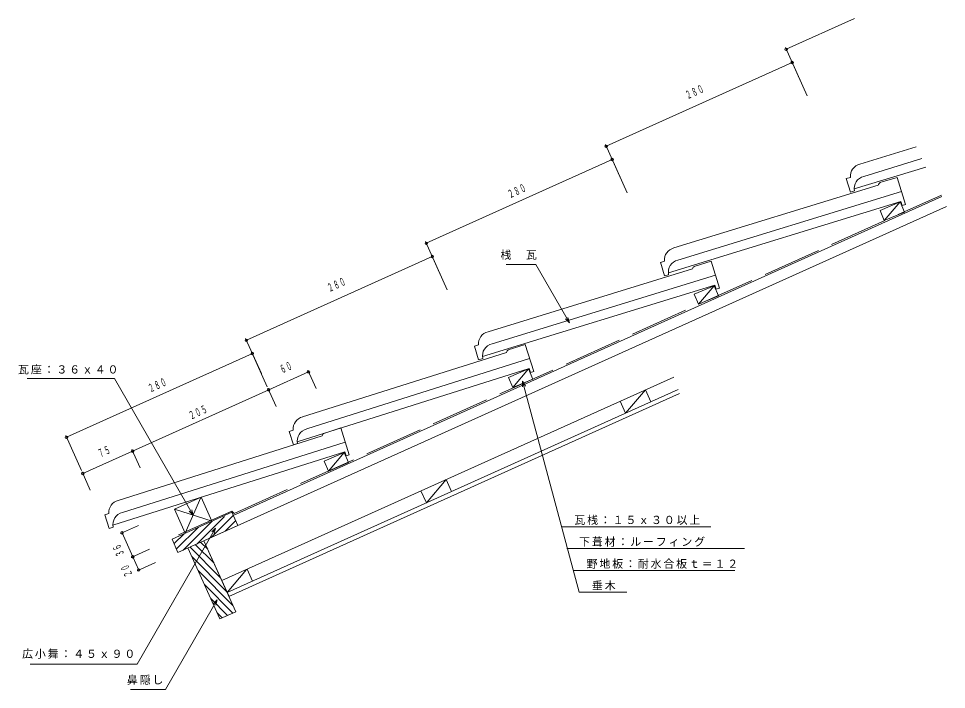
# Model space of a CAD drawing. Units: millimetres, scale not verified. Extents: x -643 to 631, y -460 to 460.
import ezdxf

# ---------------------------------------------------------------- set-up
doc = ezdxf.new("R2010")
doc.units = ezdxf.units.MM
doc.header["$LTSCALE"] = 10
doc.linetypes.add('USER2', pattern=[10, 8, -2])
doc.layers.add('0-0_1', color=7, linetype='Continuous', lineweight=18)
doc.styles.add('ＭＳ ゴシック', font='')
doc.styles.get('ＭＳ ゴシック').set_extended_font_data('MS Gothic')

msp = doc.modelspace()

# ---------------------------------------------------------------- linework, layer by layer
at = {"layer": '0-0_1'}
for p, q in [((411.26, 418.29), (504.94, 460.44)), ((410.23, 420.57), (431.77, 372.69)), ((164.13, 285.15), (419.46, 400.05)), ((418.44, 402.33), (439.98, 354.45)), ((163.1, 287.43), (184.64, 239.55)), ((171.31, 269.19), (192.85, 221.31)), ((-83.01, 152.01), (172.33, 266.91)), ((-348.2, -221.72), (625.28, 216.34)), ((567.86, 208.74), (545.99, 183.31)), ((-388.55, -256.33), (631.43, 202.66)), ((-84.03, 154.29), (-62.49, 106.41)), ((-330.14, 18.87), (-74.8, 133.77)), ((-75.82, 136.05), (-54.28, 88.17)), ((312.54, 93.79), (290.67, 68.36)), ((-331.16, 21.15), (-309.62, -26.73)), ((-577.27, -114.27), (-321.93, 0.63)), ((-322.95, 2.91), (-301.41, -44.97)), ((-299.5, -49.21), (-244.79, -24.59)), ((-245.81, -22.31), (-234.53, -47.39)), ((57.32, -20.59), (35.66, -46.2)), ((-363.93, -311.05), (256.96, -31.65)), ((49.29, -37.5), (126.89, -327.14)), ((-486.44, -133.34), (-299.5, -49.21)), ((-356.54, -327.46), (262.94, -48.69)), ((-300.53, -46.93), (-289.24, -72.01)), ((217.88, -49.23), (190.61, -81.24)), ((217.88, -49.23), (225.26, -65.65)), ((-354.08, -332.93), (264.94, -54.37)), ((183.23, -64.83), (190.61, -81.24)), ((-578.29, -111.99), (-556.75, -159.87)), ((-554.84, -164.11), (-486.44, -133.34)), ((-487.47, -131.06), (-476.19, -156.13)), ((-195.92, -135.16), (-217.58, -160.77)), ((-555.86, -161.83), (-544.58, -186.91)), ((-55.7, -172.34), (-82.96, -204.35)), ((-55.7, -172.34), (-48.31, -188.76)), ((-90.35, -187.94), (-82.96, -204.35)), ((-392.74, -196.81), (-414.08, -245.89)), ((-377.26, -229.32), (-428.86, -213.06)), ((-417.13, -269.19), (-377.26, -229.32)), ((-397.85, -260.52), (-360.28, -222.95)), ((-378.56, -251.84), (-348.48, -221.75)), ((-359.28, -243.16), (-344.98, -228.86)), ((-342.04, -235.4), (-350.25, -217.16)), ((-503.26, -246.54), (-478.18, -235.25)), ((-426.21, -267.67), (-396.54, -237.99)), ((102.79, -237.19), (307.62, -237.19)), ((-486.2, -278.34), (-500.98, -245.51)), ((-429.51, -260.35), (-415.83, -246.67)), ((-407.61, -264.91), (-365.94, -306.58)), ((-400.29, -261.62), (-374.62, -287.29)), ((-392.98, -258.32), (-383.29, -268.01)), ((110.18, -267.17), (354, -267.17)), ((-488.48, -279.37), (-463.41, -268.08)), ((-478, -296.58), (-486.2, -278.34)), ((-405.15, -277.97), (-357.26, -325.86)), ((-480.28, -297.61), (-455.2, -286.32)), ((-396.46, -297.26), (-348.58, -345.15)), ((-330.18, -295.86), (-356.34, -327.37)), ((-329.27, -295.45), (-321.89, -311.87)), ((119.72, -297.27), (340.66, -297.27)), ((-387.78, -316.56), (-348.63, -355.7)), ((126.89, -327.14), (192.63, -327.14)), ((-379.09, -335.85), (-355.95, -358.99)), ((-370.4, -355.15), (-363.26, -362.29))]:
    msp.add_line(p, q, dxfattribs=at)
at = {"layer": '0-0_1', "color": 4}
for p, q in [((512.47, 260.5), (589.77, 284.21)), ((517.88, 243.85), (597.45, 268.26)), ((504.8, 226.53), (603.03, 256.67)), ((493.82, 240.75), (499.44, 242.48)), ((563.61, 242.38), (540.16, 235.19)), ((563.61, 242.38), (574.97, 205.33)), ((257.15, 145.55), (537.72, 231.63)), ((493.81, 240.78), (499.54, 222.11)), ((262.56, 128.91), (569.52, 223.09)), ((505.15, 223.83), (499.54, 222.11)), ((249.48, 111.59), (568.81, 209.56)), ((570.52, 203.97), (568.81, 209.56)), ((570.52, 203.97), (574.97, 205.33)), ((238.5, 125.81), (244.12, 127.53)), ((1.83, 30.61), (282.4, 116.69)), ((238.49, 125.84), (244.22, 107.17)), ((308.29, 127.43), (284.84, 120.24)), ((308.29, 127.43), (319.65, 90.39)), ((7.24, 13.96), (314.21, 108.14)), ((249.83, 108.89), (244.22, 107.17)), ((-5.84, -3.36), (313.49, 94.61)), ((315.2, 89.02), (313.49, 94.61)), ((315.2, 89.02), (319.65, 90.39)), ((52.79, 13.01), (29.4, 5.63)), ((52.79, 13.01), (64.46, -23.94)), ((-252.85, -86.35), (26.99, 2.05)), ((-16.83, 10.89), (-11.1, -7.78)), ((-16.82, 10.86), (-11.2, 12.59)), ((-247.31, -102.95), (58.87, -6.23)), ((-5.49, -6.06), (-11.1, -7.78)), ((-260.24, -120.38), (58.26, -19.76)), ((60.02, -25.34), (58.26, -19.76)), ((60.02, -25.34), (64.46, -23.94)), ((-200.45, -101.56), (-223.84, -108.94)), ((-200.45, -101.56), (-188.78, -138.51)), ((-506.09, -200.92), (-226.25, -112.52)), ((-271.35, -106.22), (-265.47, -124.84)), ((-271.34, -106.25), (-265.74, -104.48)), ((-500.55, -217.52), (-194.37, -120.8)), ((-259.87, -123.07), (-265.47, -124.84)), ((-513.48, -234.95), (-194.98, -134.34)), ((-193.22, -139.91), (-194.98, -134.34)), ((-193.22, -139.91), (-188.78, -138.51)), ((-524.59, -220.79), (-518.71, -239.41)), ((-524.58, -220.82), (-518.98, -219.05)), ((-513.11, -237.64), (-518.71, -239.41))]:
    msp.add_line(p, q, dxfattribs=at)
at = {"layer": '0-0_1', "linetype": 'USER2'}
for p, q in [((-346.96, -218.98), (624.45, 218.16)), ((-350.27, -215.53), (-428.07, -250.54)), ((-350.27, -215.53), (-346.96, -218.98))]:
    msp.add_line(p, q, dxfattribs=at)
at = {"layer": '0-0_1', "color": 3}
for p, q in [((-377.61, -229.47), (-392.38, -196.65)), ((-424.11, -272.34), (-342.04, -235.4)), ((-432.32, -254.1), (-424.11, -272.34))]:
    msp.add_line(p, q, dxfattribs=at)
at = {"layer": '0-0_1'}
for points in [[(545.99, 183.31), (573.66, 194.9), (567.86, 208.74), (540.19, 197.14)], [(290.67, 68.36), (318.34, 79.96), (312.54, 93.79), (284.87, 82.19)], [(35.66, -46.2), (63.23, -34.38), (57.32, -20.59), (29.75, -32.42)], [(-217.58, -160.77), (-190.01, -148.95), (-195.92, -135.16), (-223.49, -146.99)]]:
    msp.add_lwpolyline(points, close=True, dxfattribs=at)
for points in [[(113.54, 42.9), (67.27, 123.03), (26.77, 123.03)], [(111.6, 50.14), (113.54, 42.9), (108.23, 48.2)], [(-403.31, -221.11), (-511.43, -33.83), (-631.43, -33.83)], [(49.29, -45), (49.29, -37.5), (53.04, -43.99)], [(-405.25, -213.86), (-403.31, -221.11), (-408.61, -215.81)], [(-372.48, -238.95), (-480.21, -425.55), (-627.21, -425.55)], [(-377.78, -244.25), (-372.48, -238.95), (-374.42, -246.19)], [(-388.55, -256.33), (-363.93, -311.05), (-354.49, -332.02)], [(-370.35, -337.49), (-441.34, -460.44), (-489.34, -460.44)], [(-375.65, -342.8), (-370.35, -337.49), (-372.29, -344.74)]]:
    msp.add_lwpolyline(points, dxfattribs=at)
at = {"layer": '0-0_1', "color": 3}
for points in [[(-414.08, -245.89), (-428.86, -213.06), (-392.38, -196.65)], [(-342.04, -235.4), (-350.25, -217.16), (-432.32, -254.1)], [(-410.46, -266.19), (-366.53, -363.76), (-344.64, -353.91), (-388.55, -256.33)]]:
    msp.add_lwpolyline(points, dxfattribs=at)
at = {"layer": '0-0_1'}
for centre in [(411.26, 418.29), (419.46, 400.05), (164.13, 285.15), (172.33, 266.91), (-83.01, 152.01), (-74.8, 133.77), (-330.14, 18.87), (-321.93, 0.63), (-244.79, -24.59), (-299.5, -49.21), (-299.5, -49.21), (-577.27, -114.27), (-486.44, -133.34), (-486.44, -133.34), (-554.84, -164.11), (-500.98, -245.51), (-486.2, -278.34), (-486.2, -278.34), (-478, -296.58)]:
    msp.add_circle(centre, 1.7, dxfattribs=at)
at = {"layer": '0-0_1', "color": 4}
for centre, radius, start, end in [((516.23, 244.05), 16.87, 102.88245, 185.35433), ((521.64, 227.4), 16.87, 102.88245, 192.21985), ((543.34, 230.11), 5.82, 113.22724, 164.79898), ((260.92, 129.11), 16.87, 102.88245, 185.35433), ((266.32, 112.46), 16.87, 102.88245, 192.21985), ((288.02, 115.16), 5.82, 113.22724, 164.79898), ((5.6, 14.16), 16.87, 102.88245, 185.35433), ((11, -2.49), 16.87, 102.88245, 192.21985), ((32.63, 0.57), 5.82, 113.70194, 165.27368), ((-248.95, -102.76), 16.87, 103.35715, 185.82904), ((-243.41, -119.36), 16.87, 103.35715, 192.69455), ((-220.62, -114), 5.82, 113.70194, 165.27368), ((-502.19, -217.33), 16.87, 103.35715, 185.82904), ((-496.65, -233.94), 16.87, 103.35715, 192.69455)]:
    msp.add_arc(centre, radius, start, end, dxfattribs=at)

# ---------------------------------------------------------------- texts
at = {"layer": '0-0_1', "char_height": 11, "attachment_point": 7, "style": 'ＭＳ ゴシック'}
for s, insert, rotation in [('\\T1.17;\\W0.5;２８０', (275.95, 349.34), 24.228), ('\\T1.17;\\W0.5;２８０', (31.84, 213.31), 24.228), ('\\T1.17;\\W0.5;２８０', (-215.99, 84.73), 24.228), ('\\T1.17;\\W0.5;６０', (-281.21, -27.08), 24.228), ('\\T1.17;\\W0.5;２８０', (-461.96, -53.16), 24.228), ('\\T1.17;\\W0.5;２０５', (-406.06, -90.43), 24.228), ('\\T1.17;\\W0.5;７５', (-530.91, -142.61), 24.228), ('\\T1.17;\\W0.5;３６', (-497.37, -274.91), 114.228), ('\\T1.17;\\W0.5;２０', (-486.19, -302.86), 114.228)]:
    msp.add_mtext(s, dxfattribs=dict(at, insert=insert, rotation=rotation))
for s, insert in [('\\T1.17;桟\u3000瓦', (18.82, 129.29)), ('\\T1.17;瓦座：３６ｘ４０', (-643.77, -28)), ('\\T1.17;\u3000瓦桟：１５ｘ３０以上', (102.79, -234.69)), ('\\T1.17;\u3000下葺材：ルーフィング', (109.32, -264.54)), ('\\T1.17;\u3000野地板：耐水合板ｔ＝１２', (119.72, -294.77)), ('\\T1.17;\u3000垂木', (126.89, -324.64)), ('\\T1.17;広小舞：４５ｘ９０', (-638.2, -418.41)), ('\\T1.17;鼻隠し', (-494.3, -454.11))]:
    msp.add_mtext(s, dxfattribs=dict(at, insert=insert))

doc.saveas('drawing.dxf')
